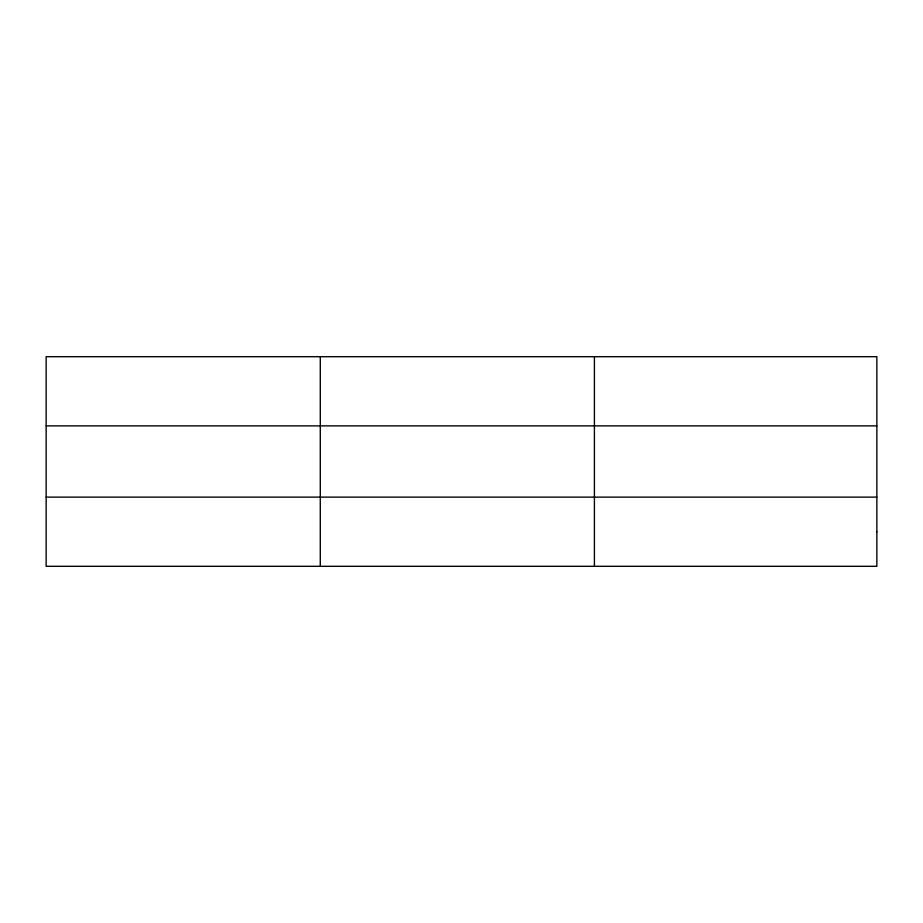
<?xml version="1.0" encoding="UTF-8"?>
<svg xmlns="http://www.w3.org/2000/svg" width="923" height="923" viewBox="0 0 923 923"><rect width="100%" height="100%" fill="white"/><g stroke="black" fill="none" stroke-linecap="round" stroke-linejoin="round"><path stroke-width="1.38" d="M320.281 566.307L320.281 356.693M594.412 566.307L594.412 356.693M46.15 425.872L876.85 425.872M46.15 497.128L876.85 497.128M876.85 531.717L876.85 566.307L46.15 566.307L46.15 356.693L876.85 356.693L876.85 531.717"/></g></svg>
